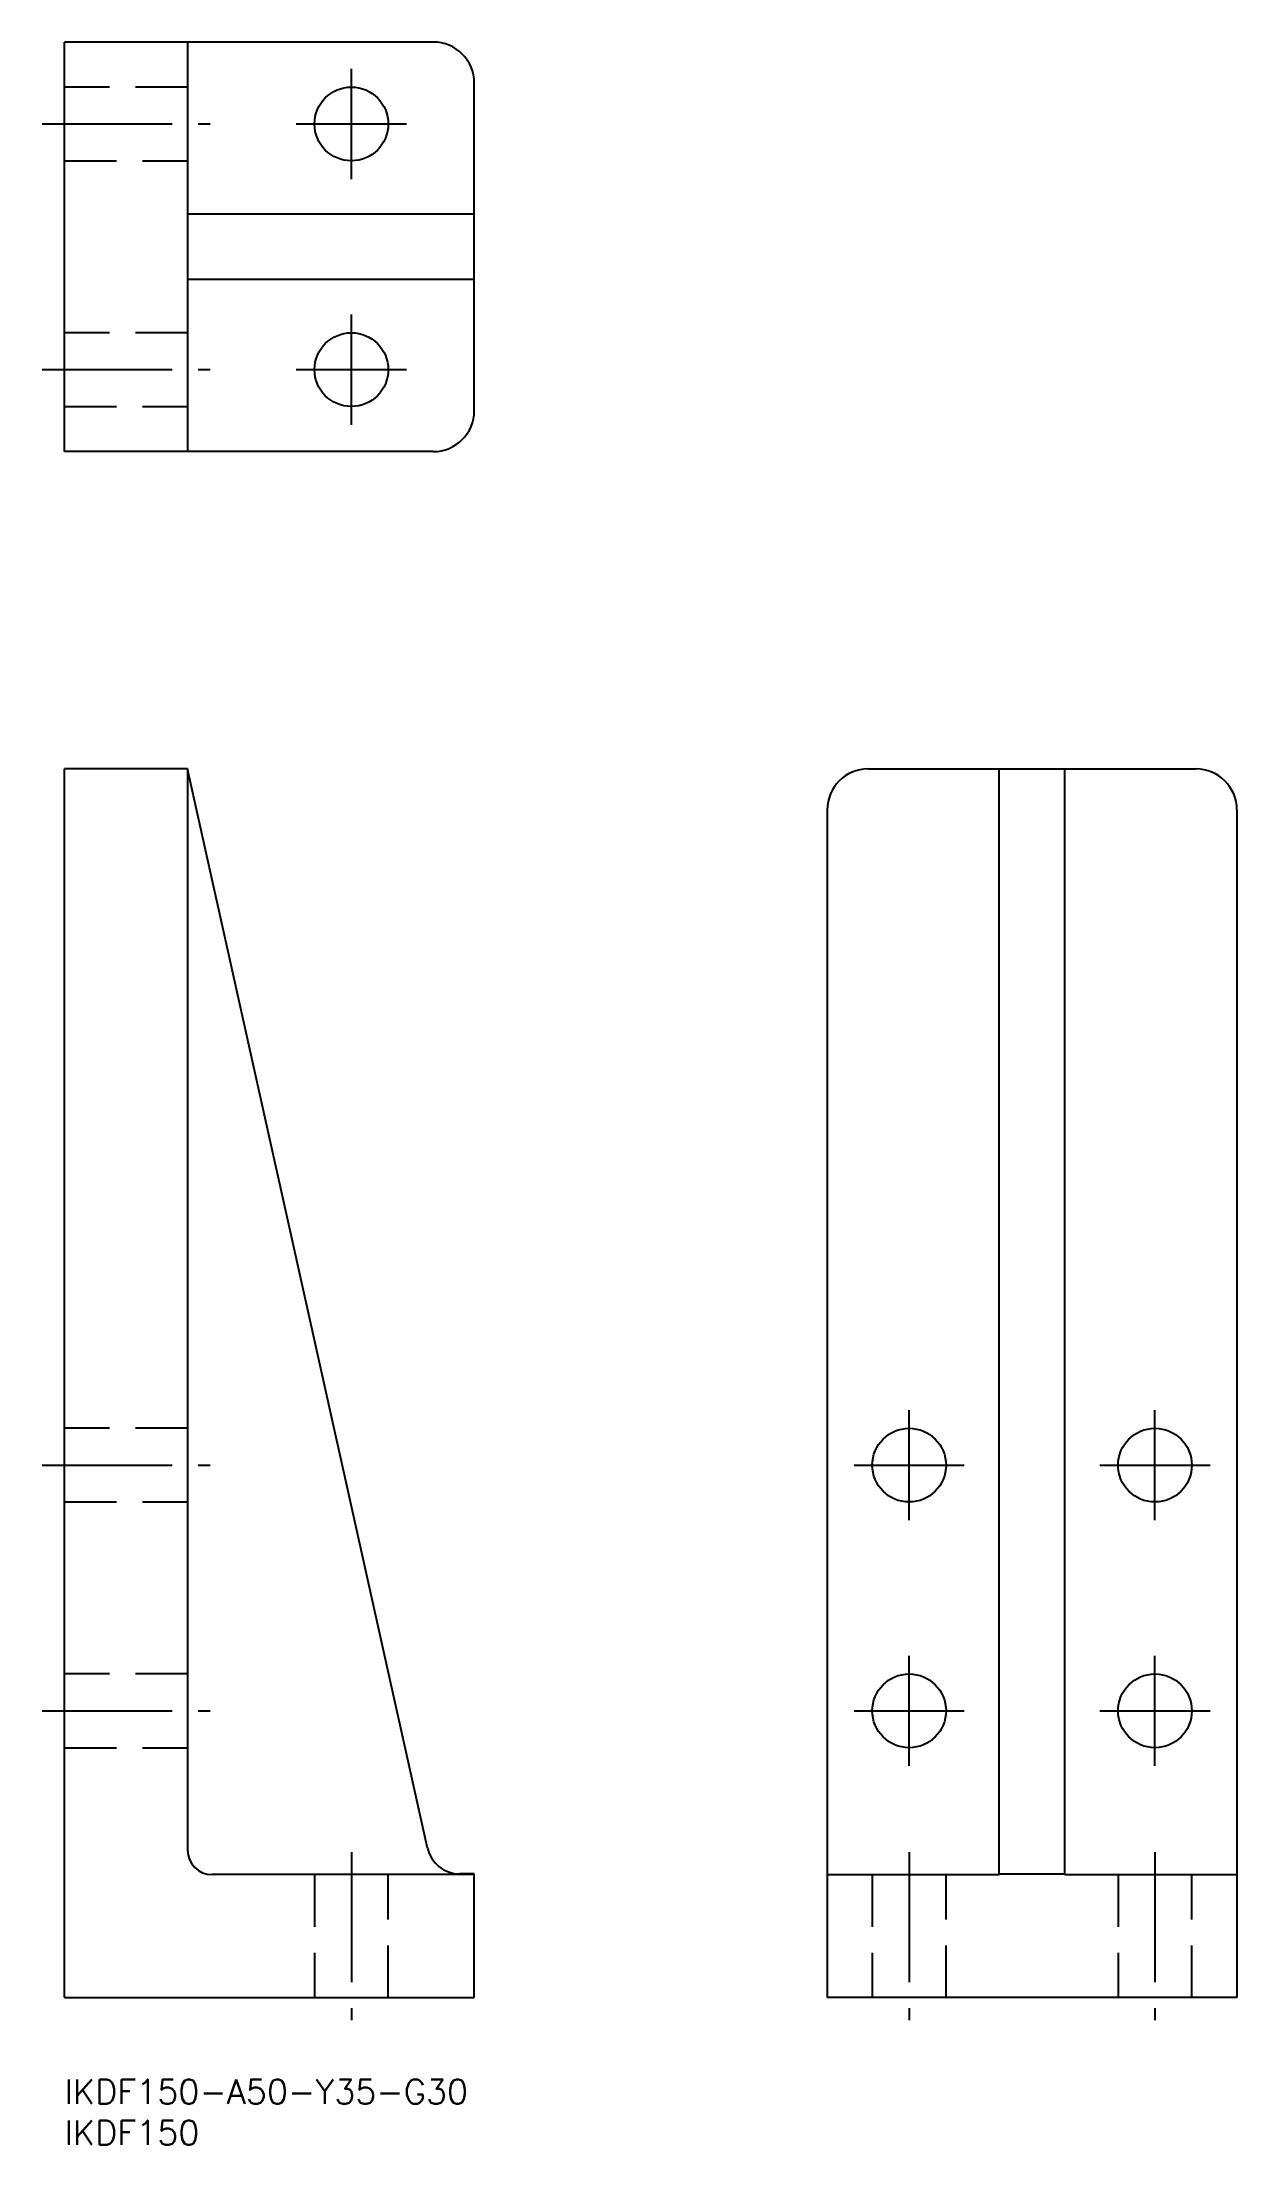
# Model space of a CAD drawing. Extents: x -3 to 143, y -8 to 249.
import ezdxf

# ---------------------------------------------------------------- set-up
doc = ezdxf.new("R2010")
doc.units = 0
doc.header["$LTSCALE"] = 0.5
doc.linetypes.add('CENTER', pattern=[50.8, 31.75, -6.35, 6.35, -6.35])
doc.linetypes.add('DASHED', pattern=[19.05, 12.7, -6.35])
for name, color, linetype in [('MSM_CENTER', 1, 'CENTER'), ('MSM_CONTINUOUS', 7, 'CONTINUOUS'), ('MSM_DASHED', 4, 'DASHED'), ('MSM_PART_NUMBER', 7, 'CONTINUOUS')]:
    doc.layers.add(name, color=color, linetype=linetype)
doc.styles.get("Standard").update_dxf_attribs({"font": 'txt.shx', "height": 3, "bigfont": 'bigfont.shx'})

# ---------------------------------------------------------------- blocks, each defined once
blk = doc.blocks.new('*U32')
at = {"layer": 'MSM_PART_NUMBER'}
blk.add_text('IKDF150-A50-Y35-G30', height=3, dxfattribs=at).set_placement((0, -3))
blk = doc.blocks.new('*U33')
at = {"layer": 'MSM_PART_NUMBER'}
blk.add_text('IKDF150', height=3, dxfattribs=at).set_placement((0, -8))

msp = doc.modelspace()

# ---------------------------------------------------------------- linework, layer by layer
at = {"layer": 'MSM_CENTER'}
for p, q in [((35, 232.02), (35, 245.47)), ((-2.75, 238.75), (17.75, 238.75)), ((28.27, 238.75), (41.72, 238.75)), ((35, 202.02), (35, 215.47)), ((-2.75, 208.75), (17.75, 208.75)), ((28.27, 208.75), (41.72, 208.75)), ((103.07, 68.28), (103.07, 81.72)), ((133.07, 68.28), (133.07, 81.72)), ((-2.75, 75), (17.75, 75)), ((96.35, 75), (109.8, 75)), ((126.35, 75), (139.8, 75)), ((103.07, 38.27), (103.07, 51.73)), ((133.07, 38.27), (133.07, 51.73)), ((-2.75, 45), (17.75, 45)), ((96.35, 45), (109.8, 45)), ((126.35, 45), (139.8, 45)), ((35, 27.75), (35, 7.25)), ((103.07, 27.75), (103.07, 7.25)), ((133.07, 27.75), (133.07, 7.25))]:
    msp.add_line(p, q, dxfattribs=at)
at = {"layer": 'MSM_CONTINUOUS'}
for p, q in [((45, 248.75), (0, 248.75)), ((0, 198.75), (0, 248.75)), ((15, 248.75), (15, 198.75)), ((50, 203.75), (50, 243.75)), ((50, 227.75), (15, 227.75)), ((50, 219.75), (15, 219.75)), ((45, 198.75), (0, 198.75)), ((15, 160), (0, 160)), ((0, 10), (0, 160)), ((44.28, 28.23), (15, 160)), ((15, 160), (15, 28)), ((98.07, 160), (138.07, 160)), ((114.07, 25), (114.07, 160)), ((122.07, 25), (122.07, 160)), ((93.07, 155), (93.07, 10)), ((143.07, 155), (143.07, 10)), ((50, 25), (18, 25)), ((50, 25.1), (48.19, 25.1)), ((50, 10), (50, 25.1)), ((93.07, 25), (114.07, 25)), ((114.07, 25.1), (122.07, 25.1)), ((122.07, 25), (143.07, 25)), ((0, 10), (50, 10)), ((143.07, 10), (93.07, 10))]:
    msp.add_line(p, q, dxfattribs=at)
for centre in [(35, 238.75), (35, 208.75), (103.07, 75), (133.07, 75), (103.07, 45), (133.07, 45)]:
    msp.add_circle(centre, 4.5, dxfattribs=at)
for centre, radius, start, end in [((45, 243.75), 5, 0, 90), ((45, 203.75), 5, 270, 0), ((98.07, 155), 5, 90, 180), ((138.07, 155), 5, 0, 90), ((18, 28), 3, 180, 270), ((48.19, 29.1), 4, 192.5288, 270)]:
    msp.add_arc(centre, radius, start, end, dxfattribs=at)
at = {"layer": 'MSM_DASHED'}
for p, q in [((15, 243.25), (0, 243.25)), ((0, 234.25), (15, 234.25)), ((15, 213.25), (0, 213.25)), ((0, 204.25), (15, 204.25)), ((15, 79.5), (0, 79.5)), ((0, 70.5), (15, 70.5)), ((15, 49.5), (0, 49.5)), ((0, 40.5), (15, 40.5)), ((30.5, 25), (30.5, 10)), ((39.5, 10), (39.5, 25)), ((98.57, 25), (98.57, 10)), ((107.57, 10), (107.57, 25)), ((128.57, 25), (128.57, 10)), ((137.57, 10), (137.57, 25))]:
    msp.add_line(p, q, dxfattribs=at)

# ---------------------------------------------------------------- block references
at = {"layer": 'MSM_CONTINUOUS'}
for name in ['*U32', '*U33']:
    msp.add_blockref(name, (0, 0), dxfattribs=at)

doc.saveas('drawing.dxf')
